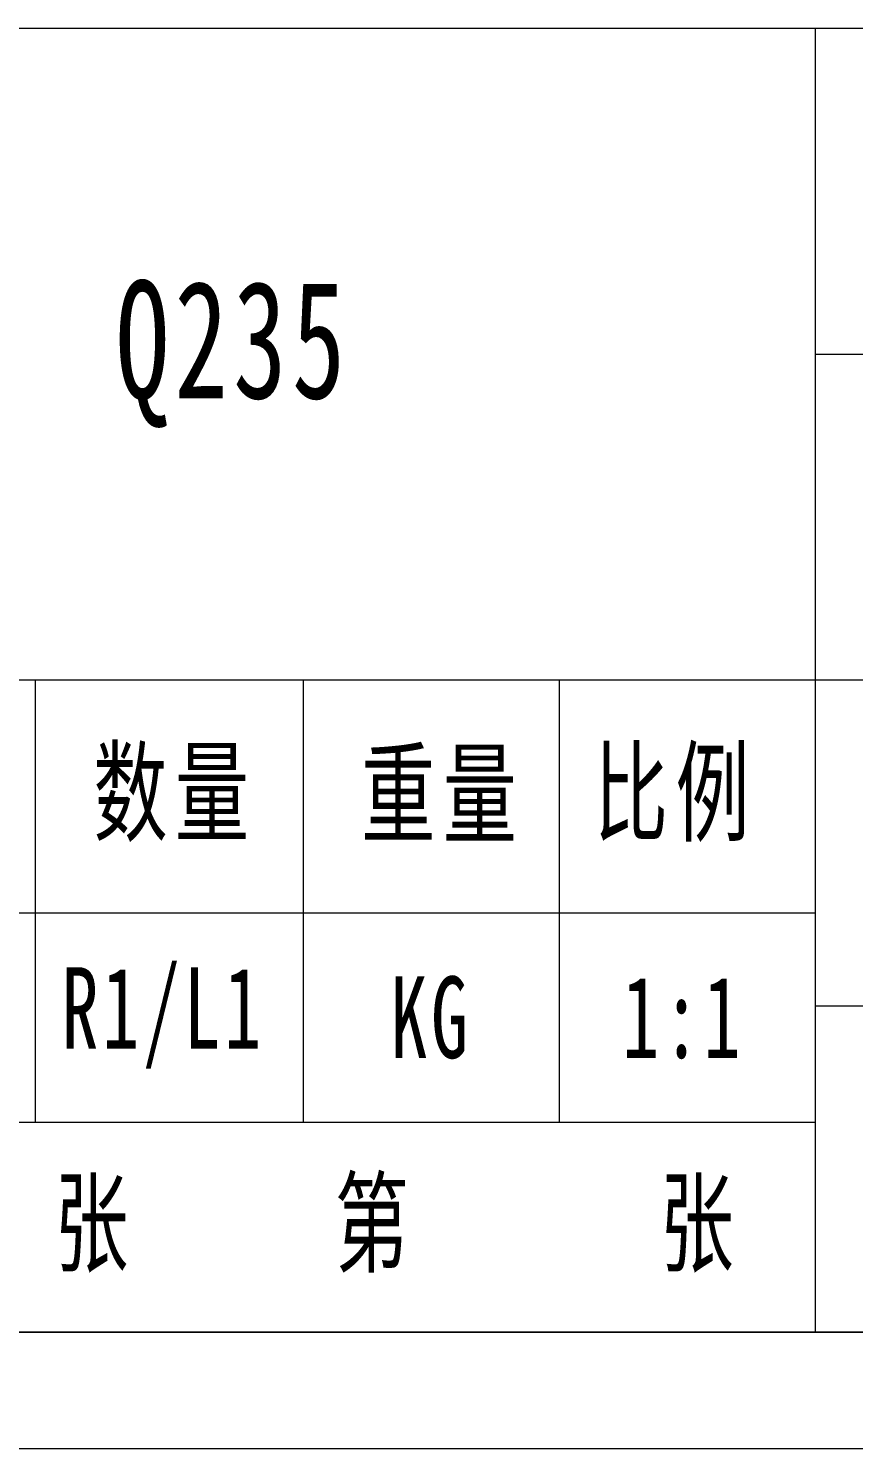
# Model space of a CAD drawing. Header units: millimetres. Extents: x -15766 to 80009, y -9701 to 15159.
# Drawn here: x -14415.1 to -14379.7, y 4666.8 to 4727.8 of the extents above; entities that cross this region are included whole.
import ezdxf

# ---------------------------------------------------------------- set-up
doc = ezdxf.new("R2010")
doc.units = ezdxf.units.MM
for name, color, linetype, lineweight in [('CDRAFT0', 7, 'Continuous', 18), ('title_frame', 7, 'Continuous', 18), ('尺寸线层', 3, 'Continuous', 18), ('粗实线层_1', 7, 'Continuous', 15), ('细实线层', 7, 'Continuous', 18)]:
    doc.layers.add(name, color=color, linetype=linetype, lineweight=lineweight)
doc.styles.add('标准', font='', dxfattribs={"width": 0.667})
doc.styles.get('标准').set_extended_font_data('宋体')

# ---------------------------------------------------------------- blocks, each defined once
blk = doc.blocks.new('*X1435')
at = {"layer": 'CDRAFT0'}
blk.add_line((0, 0), (420, 0), dxfattribs=at)
at = {"layer": '粗实线层_1'}
blk.add_line((25, 5), (415, 5), dxfattribs=at)

msp = doc.modelspace()

# ---------------------------------------------------------------- linework, layer by layer
at = {"layer": '粗实线层_1'}
for p, q in [((-14331.34068, 4727.75102), (-14511.34068, 4727.75102)), ((-14381.34068, 4727.75102), (-14381.34068, 4671.75102)), ((-14331.34068, 4713.75102), (-14381.34068, 4713.75102)), ((-14381.34068, 4699.75102), (-14511.34068, 4699.75102)), ((-14414.84068, 4699.75102), (-14414.84068, 4680.75102)), ((-14403.34068, 4699.75102), (-14403.34068, 4680.75102)), ((-14392.34068, 4699.75102), (-14392.34068, 4680.75102)), ((-14331.34068, 4699.75102), (-14381.34068, 4699.75102)), ((-14331.34068, 4685.75102), (-14381.34068, 4685.75102)), ((-14381.34068, 4680.75102), (-14431.34068, 4680.75102)), ((-14331.34068, 4671.75102), (-14511.34068, 4671.75102))]:
    msp.add_line(p, q, dxfattribs=at)
at = {"layer": '细实线层'}
msp.add_line((-14381.34068, 4689.75102), (-14431.34068, 4689.75102), dxfattribs=at)

# ---------------------------------------------------------------- block references
at = {"layer": 'title_frame'}
msp.add_blockref('*X1435', (-14746.34068, 4666.75102), dxfattribs=at)

# ---------------------------------------------------------------- texts
at = {"layer": '尺寸线层', "attachment_point": 5, "line_spacing_factor": 1.15057, "style": '标准'}
for s, insert, char_height, width in [('{\\T1.1;Q235}', (-14406.34068, 4713.75102), 5.0503058, 29.4580043), ('\\T1.1;数量', (-14408.84068, 4694.75102), 3.5, 22), ('\\T1.1;重量', (-14397.34068, 4694.75102), 3.5, 22), ('\\T1.1;比例', (-14387.34068, 4694.75102), 3.5, 22), ('{\\T1.1;R1/L1}', (-14409.34068, 4685.25102), 3.5, 11), ('{\\T1.1;KG}', (-14397.84068, 4685.25102), 3.5, 11), ('\\T1.1;1:1', (-14387.00587, 4685.25102), 3.5, 10.6696195), ('\\T1.1;第', (-14400.23044, 4676.25102), 3.5, 8), ('\\T1.1;张', (-14412.26935, 4676.25102), 3.5, 8), ('\\T1.1;张', (-14386.26935, 4676.25102), 3.5, 8)]:
    msp.add_mtext(s, dxfattribs=dict(at, insert=insert, char_height=char_height, width=width))

doc.saveas('drawing.dxf')
